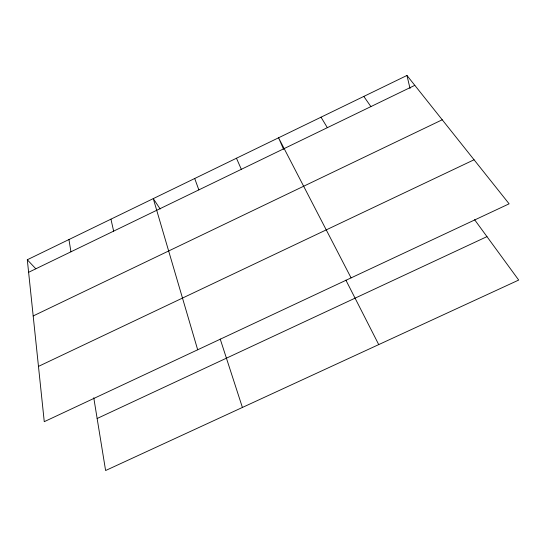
<?xml version="1.0" encoding="UTF-8"?>
<svg xmlns="http://www.w3.org/2000/svg" width="546" height="546" viewBox="0 0 546 546"><rect width="100%" height="100%" fill="white"/><g stroke="black" fill="none" stroke-linecap="round" stroke-linejoin="round"><path stroke-width="0.82" d="M27.3 259.76L406.961 75.471L509.118 203.822L44.26 421.683L27.3 259.76L35.818 268.789M28.61 272.297L414.817 85.333M33.183 315.95L442.233 119.779M38.473 366.393L474.058 159.766M97.14 418.495L486.964 236.63M474.59 219.69L518.7 280.064L105.603 470.529L93.769 397.768M363.813 96.417L370.898 106.593M160.176 208.995L153.276 198.614L197.679 349.781M321.021 117.185L327.347 127.682M351.085 277.887L278.569 137.79L283.558 149.27M345.891 280.139L378.733 344.601M236.466 158.231L241.325 169.321M194.704 178.501L198.84 189.892M220.215 339.032L242.404 407.452M406.961 75.471L410.039 88.52M110.934 219.164L113.65 231.135M68.946 239.544L70.953 251.802"/></g></svg>
